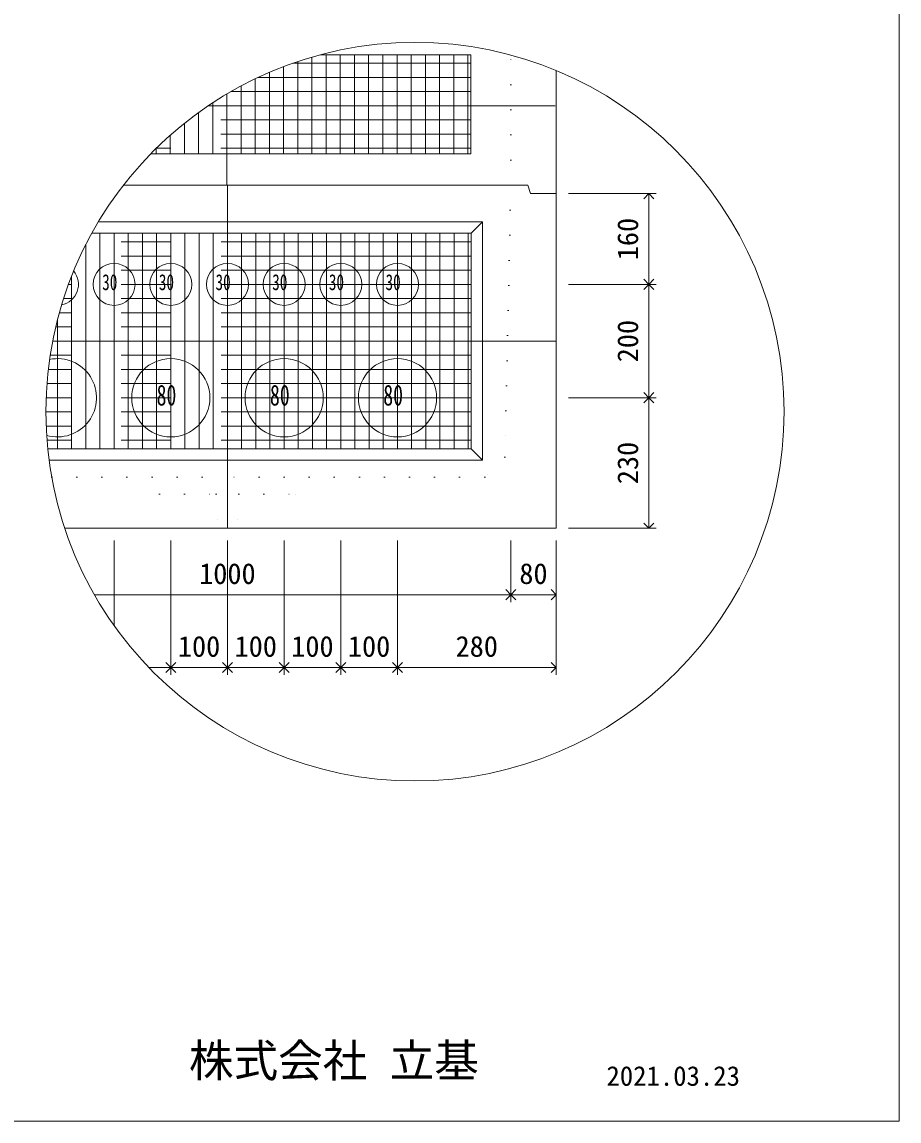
# Model space of a CAD drawing. Units: millimetres, scale not verified. Extents: x -4890 to 18490, y -2273 to 2273.
# Drawn here: x -2944 to -1830, y -2002 to -606 of the extents above; entities that cross this region are included whole.
import ezdxf
from ezdxf.enums import TextEntityAlignment as Align

# ---------------------------------------------------------------- set-up
doc = ezdxf.new("R2010")
doc.units = ezdxf.units.MM
doc.header["$LTSCALE"] = 10
doc.linetypes.add('USER2', pattern=[50.8, 31.75, -6.35, 6.35, -6.35])
doc.linetypes.add('USER5', pattern=[3.185, 0.01, -3.175])
for name, color, linetype, lineweight in [('0-0_0', 1, 'Continuous', 18), ('0-1_Defpoints', 7, 'USER2', 5), ('0-2_waku', 7, 'Continuous', 18), ('0-3_gaikei', 7, 'Continuous', 18), ('0-4_kakure', 7, 'USER5', 18), ('0-5_sunpou', 7, 'Continuous', 5), ('0-7_center', 7, 'Continuous', 18), ('0-8_hole', 6, 'Continuous', 18), ('0-D_dims', 7, 'Continuous', 18), ('0-E_文字１', 150, 'USER2', 18), ('0-F_コア部分\u3000寸法補助線3', 150, 'USER2', 18), ('1-0_コア部分\u3000寸法補助線2', 150, 'USER2', 18), ('1-1_コア部分\u3000中心補助線', 1, 'Continuous', 18), ('1-2_コア部分\u3000寸法補助線', 7, 'USER2', 5), ('1-3_uchigawa2', 6, 'USER2', 18)]:
    doc.layers.add(name, color=color, linetype=linetype, lineweight=lineweight)
doc.styles.add('ＭＳ ゴシック', font='')
doc.styles.get('ＭＳ ゴシック').set_extended_font_data('MS Gothic')

# ---------------------------------------------------------------- blocks, each defined once
blk = doc.blocks.new('_Open90_32')
at = {"layer": '0-5_sunpou'}
blk.add_line((0, 0), (-1, 0), dxfattribs=at)
blk.add_lwpolyline([(-0.5, 0.5), (0, 0), (-0.5, -0.5)], dxfattribs=at)

msp = doc.modelspace()

# ---------------------------------------------------------------- linework, layer by layer
at = {"layer": '0-0_0'}
for p, q in [((-2683.75, -813.28), (-2683.75, -697.43)), ((-2266.77, -712.48), (-2707.52, -712.48)), ((-2683.14, -1248.88), (-2683.14, -813.28)), ((-2905.16, -1011.28), (-2265.54, -1011.28))]:
    msp.add_line(p, q, dxfattribs=at)
at = {"layer": '0-1_Defpoints'}
for p, q in [((-2539.75, -773.68), (-2539.75, -647.68)), ((-2467.75, -773.68), (-2467.75, -647.68)), ((-2395.75, -773.68), (-2395.75, -647.68)), ((-2611.75, -773.68), (-2611.75, -662.73)), ((-2374.15, -658.48), (-2600.12, -658.48)), ((-2755.75, -773.68), (-2755.75, -749.88)), ((-2374.15, -766.48), (-2773.55, -766.48)), ((-2827.14, -1148.08), (-2827.14, -874.48)), ((-2755.14, -1148.08), (-2755.14, -874.48)), ((-2611.14, -1148.08), (-2611.14, -874.48)), ((-2539.14, -1148.08), (-2539.14, -874.48)), ((-2467.14, -1148.08), (-2467.14, -874.48)), ((-2395.14, -1148.08), (-2395.14, -874.48)), ((-2373.54, -939.28), (-2885.06, -939.28)), ((-2899.14, -1148.08), (-2899.14, -984.56)), ((-2373.54, -1083.28), (-2913.47, -1083.28))]:
    msp.add_line(p, q, dxfattribs=at)
at = {"layer": '0-2_waku'}
for p in [(-1829.94, 2273.35), (-4889.94, -2001.65), (-4889.94, -2001.65), (-4889.94, -2001.65), (-4889.94, -2001.65)]:
    msp.add_line(p, (-1829.94, -2001.65), dxfattribs=at)
at = {"layer": '0-2_waku', "color": 6, "linetype": 'USER2'}
for p, q in [((-2374.15, -647.68), (-2564.98, -647.68)), ((-2374.15, -647.68), (-2374.15, -773.68)), ((-2780.72, -773.68), (-2683.75, -773.68)), ((-2374.15, -773.68), (-2683.75, -773.68))]:
    msp.add_line(p, q, dxfattribs=at)
at = {"layer": '0-3_gaikei'}
for p, q in [((-2265.54, -1025.68), (-2265.54, -667.72)), ((-2301.54, -813.28), (-2297.94, -824.08)), ((-2265.54, -824.08), (-2297.94, -824.08))]:
    msp.add_line(p, q, dxfattribs=at)
for points in [[(-2301.54, -813.28), (-2683.14, -813.28), (-2815.21, -813.28)], [(-2889.85, -1248.88), (-2265.54, -1248.88), (-2265.54, -824.08)], [(-2880.71, -1248.88), (-2265.54, -1248.88), (-2265.54, -824.08)]]:
    msp.add_lwpolyline(points, dxfattribs=at)
at = {"layer": '0-4_kakure'}
for p, q in [((-2323.14, -813.28), (-2323.14, -648.14)), ((-2323.14, -813.28), (-2330.57, -1158.88)), ((-2330.57, -1158.88), (-2356.32, -1184.08)), ((-2906.37, -1184.08), (-2683.14, -1184.08)), ((-2769.54, -1205.68), (-2791.14, -1184.08)), ((-2356.32, -1184.08), (-2683.14, -1184.08)), ((-2596.74, -1205.68), (-2575.14, -1184.08)), ((-2769.54, -1205.68), (-2697.54, -1205.68)), ((-2697.54, -1205.68), (-2694.66, -1248.88)), ((-2668.74, -1205.68), (-2671.62, -1248.88)), ((-2668.74, -1205.68), (-2596.74, -1205.68))]:
    msp.add_line(p, q, dxfattribs=at)
at = {"layer": '0-5_sunpou', "color": 150, "lineweight": 18}
for p, q in [((-2249.7, -824.08), (-2138.39, -824.08)), ((-2147.75, -837.04), (-2147.75, -926.32)), ((-2249.7, -939.28), (-2138.39, -939.28)), ((-2249.7, -939.28), (-2138.39, -939.28)), ((-2147.75, -952.24), (-2147.75, -1070.32)), ((-2249.7, -1083.28), (-2138.39, -1083.28)), ((-2249.7, -1083.28), (-2138.39, -1083.28)), ((-2147.75, -1096.24), (-2147.75, -1235.92)), ((-2249.7, -1248.88), (-2138.39, -1248.88)), ((-2827.14, -1264.72), (-2827.14, -1372.52)), ((-2755.14, -1264.72), (-2755.14, -1435.18)), ((-2755.14, -1264.72), (-2755.14, -1435.18)), ((-2683.14, -1264.72), (-2683.14, -1435.18)), ((-2683.14, -1264.72), (-2683.14, -1435.18)), ((-2611.14, -1264.72), (-2611.14, -1435.18)), ((-2611.14, -1264.72), (-2611.14, -1435.18)), ((-2539.14, -1264.72), (-2539.14, -1435.18)), ((-2539.14, -1264.72), (-2539.14, -1435.18)), ((-2467.14, -1264.72), (-2467.14, -1435.18)), ((-2467.14, -1264.72), (-2467.14, -1435.18)), ((-2323.14, -1264.72), (-2323.14, -1342.78)), ((-2323.14, -1264.72), (-2323.14, -1342.78)), ((-2265.54, -1264.72), (-2265.54, -1342.78)), ((-2265.54, -1264.72), (-2265.54, -1435.18)), ((-2852.11, -1333.42), (-2336.1, -1333.42)), ((-2310.18, -1333.42), (-2278.5, -1333.42)), ((-2783, -1425.82), (-2768.1, -1425.82)), ((-2742.18, -1425.82), (-2696.1, -1425.82)), ((-2670.18, -1425.82), (-2624.1, -1425.82)), ((-2598.18, -1425.82), (-2552.1, -1425.82)), ((-2526.18, -1425.82), (-2480.1, -1425.82)), ((-2454.18, -1425.82), (-2278.5, -1425.82))]:
    msp.add_line(p, q, dxfattribs=at)
msp.add_circle((-2444.93, -1100.93), 468.88, dxfattribs=at)
at = {"layer": '0-7_center'}
for centre, radius in [((-2827.14, -939.28), 26.64), ((-2755.14, -939.28), 26.64), ((-2683.14, -939.28), 26.64), ((-2611.14, -939.28), 26.64), ((-2539.14, -939.28), 26.64), ((-2467.14, -939.28), 26.64), ((-2755.14, -1083.28), 49.68), ((-2611.14, -1083.28), 49.68), ((-2467.14, -1083.28), 49.68)]:
    msp.add_circle(centre, radius, dxfattribs=at)
for centre, radius, start, end in [((-2899.14, -939.28), 26.64, 281.59033, 39.2294), ((-2899.14, -1083.28), 49.68, 253.99064, 101.55918)]:
    msp.add_arc(centre, radius, start, end, dxfattribs=at)
at = {"layer": '0-8_hole'}
for p, q in [((-2359.14, -1162.48), (-2359.14, -860.08)), ((-2373.54, -1148.08), (-2373.54, -874.48)), ((-2911.43, -1148.08), (-2373.54, -1148.08)), ((-2359.14, -1162.48), (-2373.54, -1148.08)), ((-2909.75, -1162.48), (-2359.14, -1162.48))]:
    msp.add_line(p, q, dxfattribs=at)
for points in [[(-2855.5, -874.48), (-2683.14, -874.48), (-2373.54, -874.48), (-2359.14, -860.08)], [(-2847.22, -860.08), (-2683.14, -860.08), (-2359.14, -860.08)]]:
    msp.add_lwpolyline(points, dxfattribs=at)
at = {"layer": '0-E_文字１'}
for p, q in [((-2557.75, -773.68), (-2557.75, -647.68)), ((-2521.75, -773.68), (-2521.75, -647.68)), ((-2485.75, -773.68), (-2485.75, -647.68)), ((-2449.75, -773.68), (-2449.75, -647.68)), ((-2413.75, -773.68), (-2413.75, -647.68)), ((-2377.75, -773.68), (-2377.75, -647.68)), ((-2593.75, -773.68), (-2593.75, -656.3)), ((-2629.75, -773.68), (-2629.75, -670.01)), ((-2374.15, -694.48), (-2678.69, -694.48)), ((-2665.75, -773.68), (-2665.75, -687.3)), ((-2701.75, -773.68), (-2701.75, -708.64)), ((-2737.75, -773.68), (-2737.75, -734.73)), ((-2374.15, -730.48), (-2732.36, -730.48)), ((-2773.75, -773.68), (-2773.75, -766.68)), ((-2845.14, -1148.08), (-2845.14, -874.48)), ((-2809.14, -1148.08), (-2809.14, -874.48)), ((-2773.14, -1148.08), (-2773.14, -874.48)), ((-2737.14, -1148.08), (-2737.14, -874.48)), ((-2701.14, -1148.08), (-2701.14, -874.48)), ((-2665.14, -1148.08), (-2665.14, -874.48)), ((-2629.14, -1148.08), (-2629.14, -874.48)), ((-2593.14, -1148.08), (-2593.14, -874.48)), ((-2557.14, -1148.08), (-2557.14, -874.48)), ((-2521.14, -1148.08), (-2521.14, -874.48)), ((-2485.14, -1148.08), (-2485.14, -874.48)), ((-2449.14, -1148.08), (-2449.14, -874.48)), ((-2413.14, -1148.08), (-2413.14, -874.48)), ((-2377.14, -1148.08), (-2377.14, -874.48)), ((-2373.54, -885.28), (-2861.27, -885.28)), ((-2881.14, -1148.08), (-2881.14, -928.97)), ((-2373.54, -921.28), (-2878.03, -921.28)), ((-2373.54, -957.28), (-2891.26, -957.28)), ((-2373.54, -993.28), (-2901.28, -993.28)), ((-2373.54, -1029.28), (-2908.3, -1029.28)), ((-2373.54, -1065.28), (-2912.45, -1065.28)), ((-2373.54, -1101.28), (-2913.81, -1101.28)), ((-2373.54, -1137.28), (-2912.4, -1137.28))]:
    msp.add_line(p, q, dxfattribs=at)
at = {"layer": '0-F_コア部分\u3000寸法補助線3'}
for p, q in [((-2575.75, -773.68), (-2575.75, -650.67)), ((-2503.75, -773.68), (-2503.75, -647.68)), ((-2431.75, -773.68), (-2431.75, -647.68)), ((-2647.75, -773.68), (-2647.75, -678.19)), ((-2374.15, -676.48), (-2644.15, -676.48)), ((-2719.75, -773.68), (-2719.75, -721.03)), ((-2374.15, -748.48), (-2754.16, -748.48)), ((-2791.14, -1148.08), (-2791.14, -874.48)), ((-2719.14, -1148.08), (-2719.14, -874.48)), ((-2647.14, -1148.08), (-2647.14, -874.48)), ((-2575.14, -1148.08), (-2575.14, -874.48)), ((-2503.14, -1148.08), (-2503.14, -874.48)), ((-2431.14, -1148.08), (-2431.14, -874.48)), ((-2863.14, -1148.08), (-2863.14, -888.92)), ((-2373.54, -903.28), (-2870.11, -903.28)), ((-2373.54, -975.28), (-2896.66, -975.28)), ((-2899.14, -1148.08), (-2899.14, -984.56)), ((-2373.54, -1047.28), (-2910.73, -1047.28)), ((-2373.54, -1119.28), (-2913.45, -1119.28))]:
    msp.add_line(p, q, dxfattribs=at)
at = {"layer": '1-0_コア部分\u3000寸法補助線2'}
for p, q in [((-2575.75, -773.68), (-2575.75, -650.67)), ((-2503.75, -773.68), (-2503.75, -647.68)), ((-2431.75, -773.68), (-2431.75, -647.68)), ((-2647.75, -773.68), (-2647.75, -678.19)), ((-2374.15, -676.48), (-2644.15, -676.48)), ((-2719.75, -773.68), (-2719.75, -721.03)), ((-2374.15, -748.48), (-2754.16, -748.48)), ((-2791.14, -1148.08), (-2791.14, -874.48)), ((-2719.14, -1148.08), (-2719.14, -874.48)), ((-2647.14, -1148.08), (-2647.14, -874.48)), ((-2575.14, -1148.08), (-2575.14, -874.48)), ((-2503.14, -1148.08), (-2503.14, -874.48)), ((-2431.14, -1148.08), (-2431.14, -874.48)), ((-2863.14, -1148.08), (-2863.14, -888.92)), ((-2373.54, -903.28), (-2870.11, -903.28)), ((-2373.54, -975.28), (-2896.66, -975.28)), ((-2899.14, -1148.08), (-2899.14, -984.56)), ((-2373.54, -1047.28), (-2910.73, -1047.28)), ((-2373.54, -1119.28), (-2913.45, -1119.28))]:
    msp.add_line(p, q, dxfattribs=at)
at = {"layer": '1-1_コア部分\u3000中心補助線'}
for p, q in [((-2683.75, -813.28), (-2683.75, -697.43)), ((-2266.77, -712.48), (-2707.52, -712.48)), ((-2683.14, -1248.88), (-2683.14, -813.28)), ((-2905.16, -1011.28), (-2265.54, -1011.28))]:
    msp.add_line(p, q, dxfattribs=at)
at = {"layer": '1-2_コア部分\u3000寸法補助線'}
for p, q in [((-2539.75, -773.68), (-2539.75, -647.68)), ((-2467.75, -773.68), (-2467.75, -647.68)), ((-2395.75, -773.68), (-2395.75, -647.68)), ((-2611.75, -773.68), (-2611.75, -662.73)), ((-2374.15, -658.48), (-2600.12, -658.48)), ((-2755.75, -773.68), (-2755.75, -749.88)), ((-2374.15, -766.48), (-2773.55, -766.48)), ((-2827.14, -1148.08), (-2827.14, -874.48)), ((-2755.14, -1148.08), (-2755.14, -874.48)), ((-2611.14, -1148.08), (-2611.14, -874.48)), ((-2539.14, -1148.08), (-2539.14, -874.48)), ((-2467.14, -1148.08), (-2467.14, -874.48)), ((-2395.14, -1148.08), (-2395.14, -874.48)), ((-2373.54, -939.28), (-2885.06, -939.28)), ((-2899.14, -1148.08), (-2899.14, -984.56)), ((-2373.54, -1083.28), (-2913.47, -1083.28))]:
    msp.add_line(p, q, dxfattribs=at)
at = {"layer": '1-3_uchigawa2'}
for p, q in [((-2374.15, -647.68), (-2564.98, -647.68)), ((-2374.15, -647.68), (-2374.15, -773.68)), ((-2780.72, -773.68), (-2683.75, -773.68)), ((-2374.15, -773.68), (-2683.75, -773.68))]:
    msp.add_line(p, q, dxfattribs=at)

# ---------------------------------------------------------------- block references
at = {"layer": '0-5_sunpou', "xscale": 12.96, "yscale": 12.96}
for p, rotation in [((-2147.75, -824.08), 90), ((-2147.75, -939.28), 270), ((-2147.75, -939.28), 90), ((-2147.75, -1083.28), 270), ((-2147.75, -1083.28), 90), ((-2147.75, -1248.88), 270), ((-2323.14, -1333.42), 180), ((-2755.14, -1425.82), 180), ((-2683.14, -1425.82), 180), ((-2611.14, -1425.82), 180), ((-2539.14, -1425.82), 180), ((-2467.14, -1425.82), 180)]:
    msp.add_blockref('_Open90_32', p, dxfattribs=dict(at, rotation=rotation))
for p in [(-2323.14, -1333.42), (-2265.54, -1333.42), (-2755.14, -1425.82), (-2683.14, -1425.82), (-2611.14, -1425.82), (-2539.14, -1425.82), (-2467.14, -1425.82), (-2265.54, -1425.82)]:
    msp.add_blockref('_Open90_32', p, dxfattribs=at)

# ---------------------------------------------------------------- texts
at = {"layer": '0-5_sunpou', "style": 'ＭＳ ゴシック'}
for s, p in [('160', (-2153.51, -908.68)), ('200', (-2153.51, -1038.28)), ('230', (-2153.51, -1193.08))]:
    msp.add_text(s, height=26.39, rotation=90, dxfattribs=at).set_placement(p, align=Align.BOTTOM_LEFT)
for s, p in [('1000', (-2719.14, -1327.66)), ('80', (-2312.34, -1327.66)), ('100', (-2746.14, -1420.06)), ('100', (-2674.14, -1420.06)), ('100', (-2602.14, -1420.06)), ('100', (-2530.14, -1420.06)), ('280', (-2393.34, -1420.06))]:
    msp.add_text(s, height=26.39, dxfattribs=at).set_placement(p, align=Align.BOTTOM_LEFT)
at = {"layer": '0-D_dims', "style": 'ＭＳ ゴシック', "width": 0.7}
for s, height, p in [('30', 20.19, (-2842.26, -952.62)), ('30', 20.19, (-2770.26, -952.62)), ('30', 20.19, (-2698.26, -952.62)), ('30', 20.19, (-2626.26, -952.62)), ('30', 20.19, (-2554.26, -952.62)), ('30', 20.19, (-2482.26, -952.62)), ('80', 26.39, (-2773.19, -1101.05)), ('80', 26.39, (-2629.19, -1101.05)), ('80', 26.39, (-2485.19, -1101.05))]:
    msp.add_text(s, height=height, dxfattribs=at).set_placement(p, align=Align.BOTTOM_LEFT)
at = {"layer": '0-D_dims', "style": 'ＭＳ ゴシック'}
for s, height, p in [('株式会社 立基', 41.57, (-2732.17, -1958.17)), ('2021.03.23', 24.94, (-2201.66, -1964.38))]:
    msp.add_text(s, height=height, dxfattribs=at).set_placement(p, align=Align.BOTTOM_LEFT)

doc.saveas('drawing.dxf')
